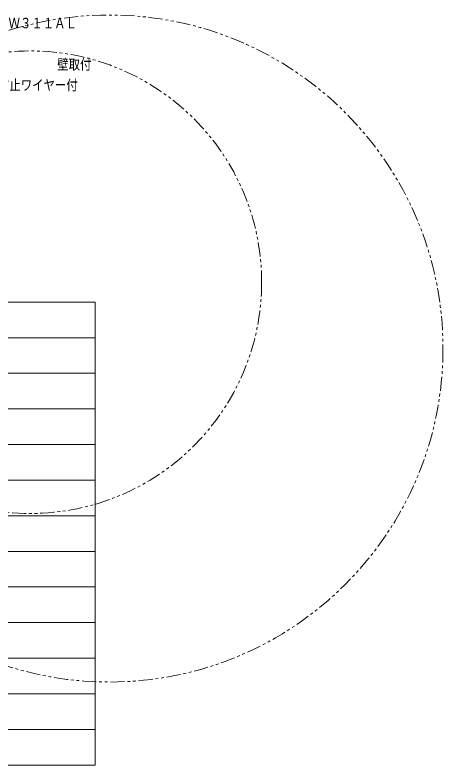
# Model space of a CAD drawing. Units: millimetres, scale not verified. Extents: x -62 to 111, y -57 to 60.
# Drawn here: x 51.3 to 111.3, y -56.5 to 48.8 of the extents above; entities that cross this region are included whole.
import ezdxf
from ezdxf.enums import TextEntityAlignment as Align

# ---------------------------------------------------------------- set-up
doc = ezdxf.new("R2010")
doc.units = ezdxf.units.MM
doc.header["$LTSCALE"] = 0.125
doc.linetypes.add('USER1', pattern=[31.75, 15.875, -3.175, 3.175, -3.175, 3.175, -3.175])
doc.layers.add('0-2_WAKU', color=1, linetype='Continuous', lineweight=18)
doc.layers.add('0-5_GAIKEI', color=1, linetype='Continuous', lineweight=18)
doc.layers.add('0-3_TOUROKU', color=7, linetype='Continuous')
doc.styles.add('ＭＳ ゴシック', font='')
doc.styles.get('ＭＳ ゴシック').set_extended_font_data('MS Gothic')

msp = doc.modelspace()

# ---------------------------------------------------------------- linework, layer by layer
at = {"layer": '0-2_WAKU', "color": 4}
for p, q in [((-62.4907, 8.4991), (62.5093, 8.4991)), ((62.5093, -56.5009), (62.5093, 8.4991)), ((-62.4907, -56.5009), (62.5093, -56.5009))]:
    msp.add_line(p, q, dxfattribs=at)
at = {"layer": '0-2_WAKU'}
for p, q in [((-62.4907, 3.4991), (62.5093, 3.4991)), ((-62.4907, -1.5009), (62.5093, -1.5009)), ((-62.4907, -6.5009), (62.5093, -6.5009)), ((62.5093, -11.5009), (-62.4907, -11.5009)), ((62.5093, -16.5009), (-62.4907, -16.5009)), ((62.5093, -21.5009), (-62.4907, -21.5009)), ((-62.4907, -26.5009), (62.5093, -26.5009)), ((-62.4907, -31.5009), (62.5093, -31.5009)), ((-62.4907, -36.5009), (62.5093, -36.5009)), ((-62.4907, -41.5009), (62.5093, -41.5009)), ((-62.4907, -46.5009), (62.5093, -46.5009)), ((-62.4907, -51.5009), (62.5093, -51.5009))]:
    msp.add_line(p, q, dxfattribs=at)
at = {"layer": '0-5_GAIKEI', "linetype": 'USER1'}
for centre, radius in [((64.4957, 1.9782), 46.8282), ((53.3982, 11.2843), 32.4747)]:
    msp.add_circle(centre, radius, dxfattribs=at)

# ---------------------------------------------------------------- texts
at = {"layer": '0-3_TOUROKU', "style": 'ＭＳ ゴシック', "width": 0.8}
for s, p in [('ＷＶＳＰＷ３１１ＡＬ', (43.9493, 46.4991)), ('壁取付', (57.176, 40.6991)), ('落下防止ワイヤー付', (45.656, 37.7991))]:
    msp.add_text(s, height=1.466, dxfattribs=at).set_placement(p, align=Align.BOTTOM_LEFT)

doc.saveas('drawing.dxf')
